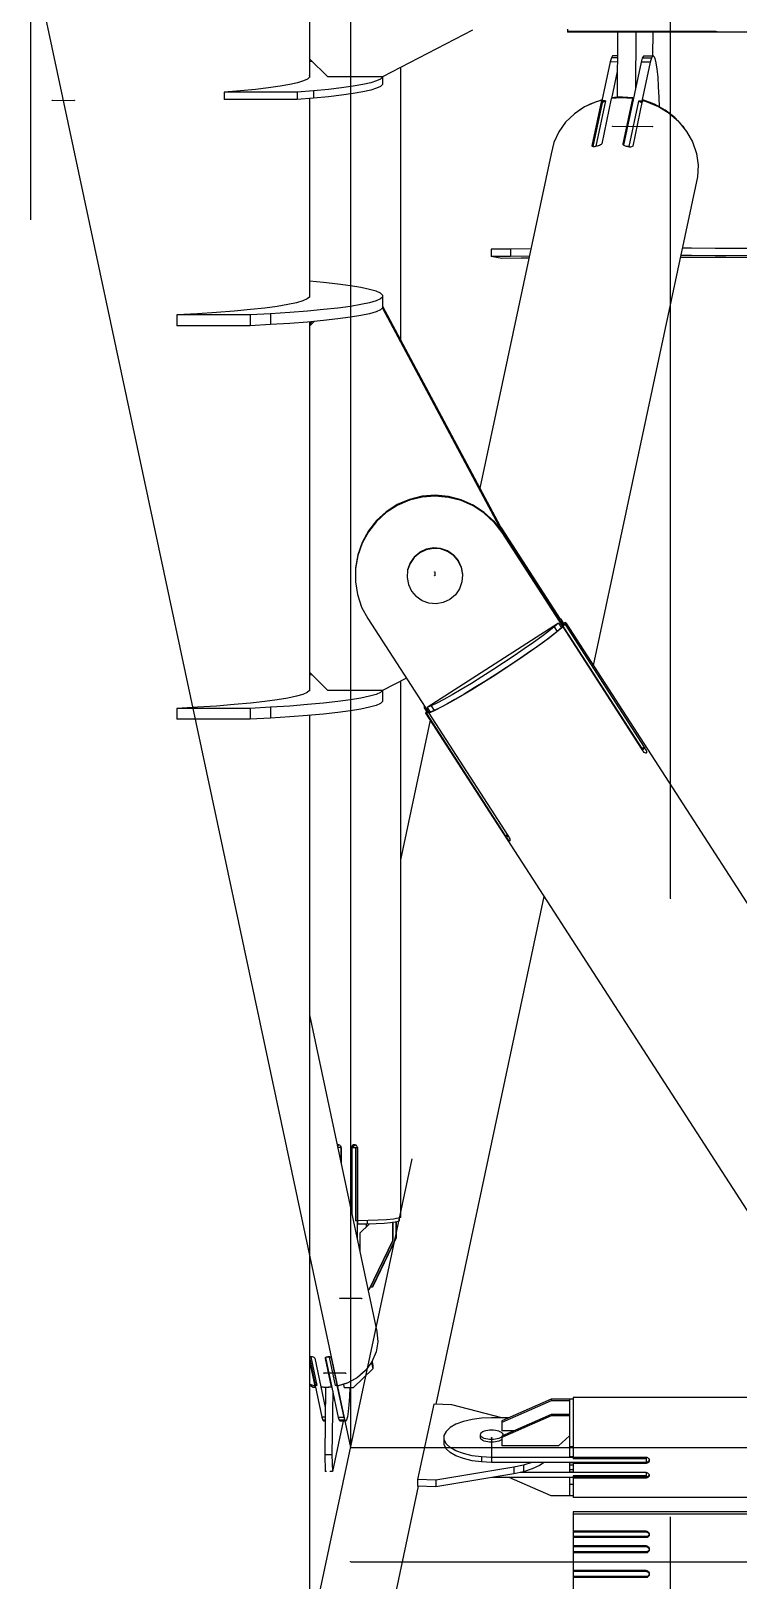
# Model space of a CAD drawing. Header units: millimetres. Extents: x 150209.93 to 150215.05, y 136675.65 to 136679.93.
# Drawn here: x 150211.2963 to 150211.335, y 136677.2135 to 136677.2983 of the extents above; entities that cross this region are included whole.
import ezdxf

# ---------------------------------------------------------------- set-up
doc = ezdxf.new("R2010")
doc.units = ezdxf.units.MM
doc.header["$LTSCALE"] = 0.25
for name, pattern in [('CENTER', [50.8, 31.75, -6.35, 6.35, -6.35]), ('XKITLINE00', [0]), ('XKITLINE02', [4, 2, -2]), ('XKITLINE03', [6, 3, -1, 1, -1])]:
    doc.linetypes.add(name, pattern=pattern)

# ---------------------------------------------------------------- blocks, each defined once
blk = doc.blocks.new('çatıı')
at = {"color": 8, "linetype": 'CENTER'}
for p, q in [((11840, 7286.23), (11840, 8951.04)), ((12015, 8100.54), (12015, 8908.22)), ((11927.5, 7950.27), (11927.5, 8770.27)), ((11840, 7540.27), (12015, 8360.27)), ((11927.5, 7950.27), (11840, 8360.27)), ((12370, 7540.27), (11840, 8360.27)), ((11845.86, 8318.83), (11851.83, 8318.79)), ((11999.15, 8311.73), (12010.1, 8311.66)), ((11950.5, 8189.82), (11950.5, 8188.8)), ((12015, 6431.43), (12015, 8100.54)), ((11930.48, 7991.02), (11924.51, 7991.06)), ((11926.14, 7970.58), (11920.17, 7970.62)), ((11927.5, 7950.27), (12282.5, 7950.27)), ((11966.03, 7953), (11966.03, 7947.54))]:
    blk.add_line(p, q, dxfattribs=at)
at = {"color": 8, "linetype": 'XKITLINE00'}
for p, q in [((11916.2, 8390.02), (11916.2, 8330.21)), ((11960.8, 8337.99), (11936.2, 8325.23)), ((11986.8, 8338.25), (11986.8, 8337.65)), ((12026.8, 8337.65), (11986.8, 8337.65)), ((11986.8, 8337.65), (11986.8, 8337.52)), ((11986.8, 8337.52), (11986.8, 8337.5)), ((12026.8, 8337.52), (11986.8, 8337.52)), ((11986.8, 8337.52), (11986.8, 8337.5)), ((12223.2, 8337.5), (11986.8, 8337.5)), ((12000.54, 8337.52), (12000.4, 8319.65)), ((12005.52, 8337.52), (12005.39, 8321.78)), ((12010.15, 8337.52), (12010.09, 8330.9)), ((12027.11, 8337.64), (12026.8, 8337.65)), ((12026.8, 8337.65), (12026.8, 8337.52)), ((12027.11, 8337.52), (12026.8, 8337.52)), ((12027.39, 8337.62), (12027.11, 8337.64)), ((12027.11, 8337.64), (12027.11, 8337.52)), ((12027.39, 8337.52), (12027.11, 8337.52)), ((12027.63, 8337.58), (12027.39, 8337.62)), ((12027.63, 8337.52), (12027.39, 8337.52)), ((12027.8, 8337.53), (12027.63, 8337.58)), ((12027.8, 8337.52), (12027.63, 8337.52)), ((11916.2, 8330.21), (11916.2, 8325.1)), ((11921.2, 8325.23), (11916.2, 8330.21)), ((11917.03, 8329.37), (11916.2, 8329.44)), ((11941.09, 8327.76), (11941.09, 8253.37)), ((11998.52, 8329.31), (11996.25, 8318.65)), ((11998.83, 8330.43), (11998.52, 8329.31)), ((12000.48, 8329.3), (11998.52, 8329.31)), ((11999.14, 8330.98), (11998.83, 8330.43)), ((12000.49, 8330.42), (11998.83, 8330.43)), ((12000.49, 8330.97), (11999.14, 8330.98)), ((12006.99, 8329.25), (12002.15, 8306.57)), ((12007.29, 8330.37), (12006.99, 8329.25)), ((12009.47, 8329.23), (12006.99, 8329.25)), ((12009.47, 8329.23), (12007.2, 8318.57)), ((12007.61, 8330.92), (12007.29, 8330.37)), ((12009.78, 8330.35), (12007.29, 8330.37)), ((12010.09, 8330.9), (12007.61, 8330.92)), ((12009.78, 8330.35), (12009.47, 8329.23)), ((12010.09, 8330.9), (12009.78, 8330.35)), ((12010.41, 8330.87), (12010.09, 8330.9)), ((12010.41, 8330.87), (12010.72, 8330.25)), ((12010.72, 8330.25), (12011, 8329.07)), ((12011, 8329.07), (12011.26, 8327.35)), ((12011.26, 8327.35), (12011.49, 8325.16)), ((11908.16, 8322.68), (11905.01, 8322.24)), ((11910.81, 8323.15), (11908.16, 8322.68)), ((11912.96, 8323.63), (11910.81, 8323.15)), ((11914.59, 8324.12), (11912.96, 8323.63)), ((11915.68, 8324.62), (11914.59, 8324.12)), ((11916.23, 8325.13), (11915.68, 8324.62)), ((11916.23, 8325.64), (11916.2, 8325.67)), ((11916.23, 8325.64), (11916.23, 8325.13)), ((11936.2, 8325.23), (11921.2, 8325.23)), ((11928.16, 8322.68), (11925.01, 8322.24)), ((11930.81, 8323.15), (11928.16, 8322.68)), ((11932.96, 8323.63), (11930.81, 8323.15)), ((11934.59, 8324.12), (11932.96, 8323.63)), ((11935.68, 8324.62), (11934.59, 8324.12)), ((11936.23, 8325.13), (11935.68, 8324.62)), ((11936.23, 8323.13), (11935.68, 8322.63)), ((11936.23, 8325.24), (11936.23, 8323.13)), ((12000.45, 8326.68), (11998.88, 8319.31)), ((12011.49, 8325.16), (12011.67, 8322.57)), ((11897.34, 8321.42), (11892.88, 8321.05)), ((11892.88, 8321.05), (11892.88, 8319.06)), ((11912.88, 8321.05), (11892.88, 8321.05)), ((11912.88, 8319.06), (11892.88, 8319.06)), ((11901.4, 8321.81), (11897.34, 8321.42)), ((11905.01, 8322.24), (11901.4, 8321.81)), ((11917.34, 8321.42), (11912.88, 8321.05)), ((11912.88, 8321.05), (11912.88, 8319.06)), ((11917.34, 8319.42), (11912.88, 8319.06)), ((11916.2, 8319.33), (11916.2, 8264.99)), ((11921.4, 8321.81), (11917.34, 8321.42)), ((11917.34, 8321.42), (11917.34, 8319.42)), ((11921.4, 8319.82), (11917.34, 8319.42)), ((11925.01, 8322.24), (11921.4, 8321.81)), ((11925.01, 8320.24), (11921.4, 8319.82)), ((11928.16, 8320.69), (11925.01, 8320.24)), ((11930.81, 8321.15), (11928.16, 8320.69)), ((11932.96, 8321.63), (11930.81, 8321.15)), ((11934.59, 8322.13), (11932.96, 8321.63)), ((11935.68, 8322.63), (11934.59, 8322.13)), ((11996.29, 8318.99), (11993.19, 8317.89)), ((11996.14, 8318.77), (11993.5, 8306.37)), ((11997.21, 8318.64), (11994.56, 8306.24)), ((11996.14, 8318.77), (11994.62, 8318.39)), ((11996.14, 8318.77), (11996.18, 8317.87)), ((11996.29, 8318.99), (11996.16, 8318.37)), ((11998.81, 8319.3), (11996.17, 8306.9)), ((11997.21, 8318.64), (11996.25, 8318.65)), ((11996.25, 8318.65), (11996.27, 8318.14)), ((11997.21, 8318.64), (11996.27, 8318.14)), ((11996.29, 8318.99), (11996.29, 8318.87)), ((12001.47, 8319.52), (11998.81, 8319.3)), ((11998.96, 8319.51), (11998.92, 8319.31)), ((12000.39, 8319.65), (11998.96, 8319.51)), ((12000.39, 8319.65), (12000.35, 8319.43)), ((12001.84, 8319.69), (12000.39, 8319.65)), ((12004.59, 8319.28), (12001.47, 8319.52)), ((12003.29, 8319.63), (12001.84, 8319.69)), ((12004.59, 8319.28), (12001.94, 8306.89)), ((12004.62, 8318.42), (12002.1, 8306.62)), ((12003.29, 8319.63), (12003.24, 8319.39)), ((12004.73, 8319.47), (12003.29, 8319.63)), ((12006.24, 8318.58), (12003.59, 8306.18)), ((12004.59, 8319.28), (12004.62, 8318.42)), ((12004.73, 8319.47), (12004.6, 8318.85)), ((12004.6, 8318.85), (12004.63, 8318.19)), ((12007.29, 8318.7), (12004.65, 8306.3)), ((12004.73, 8319.47), (12004.76, 8318.81)), ((12007.2, 8318.57), (12006.24, 8318.58)), ((12007.16, 8318.09), (12006.24, 8318.58)), ((12007.2, 8318.57), (12007.21, 8318.3)), ((12008.44, 8318.43), (12007.29, 8318.7)), ((12007.44, 8318.91), (12007.39, 8318.68)), ((12010.62, 8317.77), (12007.44, 8318.91)), ((12011.69, 8317.08), (12008.44, 8318.43)), ((12011.67, 8322.57), (12011.81, 8319.63)), ((12011.81, 8319.63), (12011.87, 8317.08)), ((11988.69, 8315.16), (11986.31, 8312.87)), ((11991.49, 8317.01), (11988.69, 8315.16)), ((11990.36, 8316.31), (11990.05, 8316.06)), ((11990.79, 8316.55), (11990.36, 8316.31)), ((11994.62, 8318.39), (11991.49, 8317.01)), ((11993.19, 8317.89), (11992.12, 8317.29)), ((11993.19, 8317.89), (11993.16, 8317.75)), ((11996.18, 8317.87), (11993.68, 8306.16)), ((11996.27, 8318.14), (11993.71, 8306.15)), ((11996.16, 8318.37), (11996.18, 8317.74)), ((12010.62, 8317.77), (12010.57, 8317.54)), ((12013.56, 8316.15), (12010.62, 8317.77)), ((12014.67, 8315.24), (12011.69, 8317.08)), ((12016.18, 8314.12), (12013.56, 8316.15)), ((12017.26, 8312.96), (12014.67, 8315.24)), ((11984.42, 8310.23), (11983.07, 8307.3)), ((11986.31, 8312.87), (11984.42, 8310.23)), ((12016.18, 8314.12), (12017.16, 8313.05)), ((12017.26, 8312.96), (12019.41, 8310.33)), ((12017.41, 8312.78), (12018.4, 8311.71)), ((12018.4, 8311.71), (12018.86, 8311.01)), ((12019.41, 8310.33), (12021.04, 8307.42)), ((11983.07, 8307.3), (11982.31, 8304.19)), ((11993.5, 8306.37), (11993.54, 8306.24)), ((11993.68, 8306.15), (11993.54, 8306.24)), ((11993.91, 8306.1), (11993.68, 8306.15)), ((11994.2, 8306.1), (11993.91, 8306.1)), ((11994.54, 8306.15), (11994.2, 8306.1)), ((11994.56, 8306.24), (11994.33, 8306.12)), ((11994.9, 8306.24), (11994.54, 8306.15)), ((11994.91, 8306.24), (11994.56, 8306.24)), ((11995.23, 8306.36), (11994.9, 8306.24)), ((11995.26, 8306.37), (11995.23, 8306.36)), ((11995.59, 8306.47), (11995.26, 8306.37)), ((11995.86, 8306.6), (11995.59, 8306.47)), ((11996.06, 8306.75), (11995.86, 8306.6)), ((11996.17, 8306.9), (11996.06, 8306.75)), ((12001.94, 8306.89), (12001.99, 8306.73)), ((12001.99, 8306.73), (12002.13, 8306.59)), ((12002.28, 8306.5), (12002.13, 8306.59)), ((12002.36, 8306.44), (12002.28, 8306.5)), ((12002.65, 8306.29), (12002.36, 8306.44)), ((12003, 8306.16), (12002.65, 8306.29)), ((12003.59, 8306.18), (12002.93, 8306.19)), ((12003.37, 8306.07), (12003, 8306.16)), ((12003.73, 8306.03), (12003.37, 8306.07)), ((12003.88, 8306.03), (12003.59, 8306.18)), ((12004.06, 8306.03), (12003.73, 8306.03)), ((12004.34, 8306.08), (12004.06, 8306.03)), ((12004.54, 8306.18), (12004.34, 8306.08)), ((12004.65, 8306.3), (12004.54, 8306.18)), ((12021.04, 8307.42), (12022.1, 8304.31)), ((11982.31, 8304.19), (11962.79, 8212.76)), ((12022.1, 8304.31), (12022.55, 8301.1)), ((12022.4, 8297.89), (11993.88, 8164.25)), ((12022.55, 8301.1), (12022.4, 8297.89)), ((11971.23, 8278.14), (11965.92, 8278.08)), ((11965.92, 8278.08), (11965.92, 8276.08)), ((11971.23, 8276.14), (11965.92, 8276.08)), ((11968.84, 8275.56), (11965.92, 8276.08)), ((11976.76, 8278.19), (11971.23, 8278.14)), ((11971.23, 8278.14), (11971.23, 8276.14)), ((11976.33, 8276.19), (11971.23, 8276.14)), ((12020.78, 8276.34), (12017.8, 8276.34)), ((12020.78, 8278.34), (12018.23, 8278.34)), ((12027.18, 8278.32), (12020.78, 8278.34)), ((12027.18, 8276.32), (12020.78, 8276.34)), ((12033.47, 8278.29), (12027.18, 8278.32)), ((12033.47, 8276.29), (12027.18, 8276.32)), ((12039.6, 8278.26), (12033.47, 8278.29)), ((12039.6, 8276.26), (12033.47, 8276.29)), ((11974.16, 8275.62), (11968.84, 8275.56)), ((11976.21, 8275.64), (11974.16, 8275.62)), ((12023.71, 8275.82), (12017.69, 8275.83)), ((12030.11, 8275.8), (12023.71, 8275.82)), ((12036.39, 8275.77), (12030.11, 8275.8)), ((11920.04, 8268.99), (11916.2, 8269.34)), ((11923.97, 8268.55), (11920.04, 8268.99)), ((11927.4, 8268.09), (11923.97, 8268.55)), ((11930.3, 8267.61), (11927.4, 8268.09)), ((11932.65, 8267.11), (11930.3, 8267.61)), ((11912.65, 8263.44), (11910.3, 8262.94)), ((11914.43, 8263.95), (11912.65, 8263.44)), ((11915.62, 8264.48), (11914.43, 8263.95)), ((11916.22, 8265.01), (11915.62, 8264.48)), ((11916.22, 8265.54), (11916.2, 8265.56)), ((11916.22, 8265.54), (11916.22, 8265.01)), ((11932.65, 8263.44), (11930.3, 8262.94)), ((11934.43, 8266.6), (11932.65, 8267.11)), ((11934.43, 8263.95), (11932.65, 8263.44)), ((11935.62, 8266.07), (11934.43, 8266.6)), ((11935.62, 8264.48), (11934.43, 8263.95)), ((11936.22, 8265.54), (11935.62, 8266.07)), ((11936.22, 8265.01), (11935.62, 8264.48)), ((11936.22, 8265.54), (11936.22, 8262.02)), ((11885.55, 8260.45), (11879.95, 8260.15)), ((11879.95, 8260.15), (11879.95, 8257.16)), ((11899.95, 8260.15), (11879.95, 8260.15)), ((11890.79, 8260.79), (11885.55, 8260.45)), ((11895.63, 8261.16), (11890.79, 8260.79)), ((11900.04, 8261.57), (11895.63, 8261.16)), ((11905.55, 8260.45), (11899.95, 8260.15)), ((11899.95, 8260.15), (11899.95, 8257.16)), ((11903.97, 8262), (11900.04, 8261.57)), ((11907.4, 8262.46), (11903.97, 8262)), ((11910.79, 8260.79), (11905.55, 8260.45)), ((11905.55, 8260.45), (11905.55, 8257.46)), ((11910.3, 8262.94), (11907.4, 8262.46)), ((11915.63, 8261.16), (11910.79, 8260.79)), ((11920.04, 8261.57), (11915.63, 8261.16)), ((11923.97, 8262), (11920.04, 8261.57)), ((11927.4, 8262.46), (11923.97, 8262)), ((11927.4, 8259.47), (11923.97, 8259.01)), ((11930.3, 8262.94), (11927.4, 8262.46)), ((11930.3, 8259.95), (11927.4, 8259.47)), ((11932.65, 8260.45), (11930.3, 8259.95)), ((11934.43, 8260.96), (11932.65, 8260.45)), ((11935.62, 8261.49), (11934.43, 8260.96)), ((11936.22, 8262.02), (11935.62, 8261.49)), ((11936.22, 8262.47), (11969.73, 8199.77)), ((11936.22, 8262), (11969.43, 8199.86)), ((11899.95, 8257.16), (11879.95, 8257.16)), ((11905.55, 8257.46), (11899.95, 8257.16)), ((11910.79, 8257.8), (11905.55, 8257.46)), ((11915.63, 8258.17), (11910.79, 8257.8)), ((11920.04, 8258.57), (11915.63, 8258.17)), ((11917.47, 8258.34), (11916.2, 8257.06)), ((11916.95, 8258.29), (11916.2, 8257.54)), ((11916.2, 8258.22), (11916.2, 8257.3)), ((11916.2, 8257.3), (11916.2, 8257.06)), ((11916.2, 8257.06), (11916.2, 8162.36)), ((11923.97, 8259.01), (11920.04, 8258.57)), ((11943.55, 8209.64), (11940.24, 8208.21)), ((11943.55, 8209.4), (11940.24, 8207.98)), ((11947.04, 8210.49), (11943.55, 8209.64)), ((11947.04, 8210.26), (11943.55, 8209.4)), ((11950.63, 8210.77), (11947.04, 8210.49)), ((11950.63, 8210.53), (11947.04, 8210.26)), ((11954.22, 8210.45), (11950.63, 8210.77)), ((11954.22, 8210.21), (11950.63, 8210.53)), ((11957.7, 8209.55), (11954.22, 8210.45)), ((11957.7, 8209.31), (11954.22, 8210.21)), ((11960.99, 8208.08), (11957.7, 8209.55)), ((11960.99, 8207.85), (11957.7, 8209.31)), ((11937.21, 8206.27), (11934.55, 8203.86)), ((11937.21, 8206.03), (11934.55, 8203.62)), ((11940.24, 8208.21), (11937.21, 8206.27)), ((11940.24, 8207.98), (11937.21, 8206.03)), ((11963.99, 8206.1), (11960.99, 8208.08)), ((11963.99, 8205.87), (11960.99, 8207.85)), ((11966.63, 8203.65), (11963.99, 8206.1)), ((11966.63, 8203.42), (11963.99, 8205.87)), ((11932.32, 8201.04), (11930.59, 8197.89)), ((11932.32, 8200.8), (11930.59, 8197.66)), ((11934.55, 8203.86), (11932.32, 8201.04)), ((11934.55, 8203.62), (11932.32, 8200.8)), ((11966.63, 8203.65), (11966.63, 8203.42)), ((11966.63, 8203.65), (11968.82, 8200.81)), ((11966.63, 8203.42), (11968.82, 8200.57)), ((11968.62, 8201.86), (11968.82, 8201.6)), ((11968.82, 8201.6), (11984.8, 8176.87)), ((11968.82, 8201.6), (11968.82, 8201.48)), ((11968.82, 8200.81), (12007.17, 8141.48)), ((11968.82, 8200.81), (11968.82, 8200.57)), ((11968.82, 8200.57), (11985.5, 8174.76)), ((11969.19, 8200.79), (11984.69, 8176.81)), ((11969.73, 8199.77), (11970.24, 8198.62)), ((11969.73, 8199.77), (11969.73, 8199.39)), ((11930.59, 8197.89), (11929.4, 8194.5)), ((11930.59, 8197.66), (11929.4, 8194.27)), ((11948.17, 8196.01), (11946.38, 8195.17)), ((11948.17, 8195.95), (11946.38, 8195.11)), ((11948.17, 8195.95), (11946.38, 8195.11)), ((11948.17, 8195.89), (11946.38, 8195.04)), ((11950.12, 8196.37), (11948.17, 8196.01)), ((11950.12, 8196.3), (11948.17, 8195.95)), ((11950.12, 8196.3), (11948.17, 8195.95)), ((11950.12, 8196.24), (11948.17, 8195.89)), ((11952.1, 8196.21), (11950.12, 8196.37)), ((11952.1, 8196.14), (11950.12, 8196.3)), ((11952.1, 8196.14), (11950.12, 8196.3)), ((11952.1, 8196.08), (11950.12, 8196.24)), ((11953.97, 8195.54), (11952.1, 8196.21)), ((11953.97, 8195.48), (11952.1, 8196.14)), ((11953.97, 8195.48), (11952.1, 8196.14)), ((11953.97, 8195.41), (11952.1, 8196.08)), ((11955.6, 8194.41), (11953.97, 8195.54)), ((11929.4, 8194.5), (11928.78, 8190.97)), ((11929.4, 8194.27), (11928.78, 8190.73)), ((11943.74, 8192.26), (11943.07, 8190.4)), ((11943.74, 8192.2), (11943.07, 8190.34)), ((11943.74, 8192.2), (11943.07, 8190.34)), ((11943.74, 8192.14), (11943.07, 8190.28)), ((11944.87, 8193.89), (11943.74, 8192.26)), ((11944.87, 8193.83), (11943.74, 8192.2)), ((11944.87, 8193.83), (11943.74, 8192.2)), ((11944.87, 8193.76), (11943.74, 8192.14)), ((11946.38, 8195.17), (11944.87, 8193.89)), ((11946.38, 8195.11), (11944.87, 8193.83)), ((11946.38, 8195.11), (11944.87, 8193.83)), ((11946.38, 8195.04), (11944.87, 8193.76)), ((11946.38, 8195.17), (11946.38, 8195.11)), ((11946.38, 8195.11), (11946.38, 8195.04)), ((11955.6, 8194.35), (11953.97, 8195.48)), ((11955.6, 8194.35), (11953.97, 8195.48)), ((11955.6, 8194.29), (11953.97, 8195.41)), ((11955.6, 8194.41), (11956.88, 8192.9)), ((11955.6, 8194.35), (11956.88, 8192.84)), ((11955.6, 8194.35), (11956.88, 8192.84)), ((11955.6, 8194.29), (11956.88, 8192.78)), ((11956.88, 8192.9), (11956.88, 8192.84)), ((11956.88, 8192.9), (11957.73, 8191.12)), ((11956.88, 8192.84), (11957.73, 8191.05)), ((11956.88, 8192.84), (11957.73, 8191.05)), ((11956.88, 8192.84), (11956.88, 8192.78)), ((11956.88, 8192.78), (11957.73, 8190.99)), ((11928.78, 8190.73), (11928.76, 8187.14)), ((11928.76, 8187.14), (11929.33, 8183.6)), ((11943.07, 8190.28), (11942.9, 8188.3)), ((11942.9, 8188.3), (11943.26, 8186.36)), ((11957.92, 8187.07), (11957.25, 8185.21)), ((11957.73, 8191.12), (11958.09, 8189.17)), ((11957.73, 8191.05), (11958.09, 8189.11)), ((11957.73, 8191.05), (11958.09, 8189.11)), ((11957.73, 8190.99), (11958.09, 8189.04)), ((11958.09, 8189.04), (11957.92, 8187.07)), ((11929.33, 8183.6), (11930.48, 8180.2)), ((11943.26, 8186.36), (11944.11, 8184.57)), ((11944.11, 8184.57), (11945.39, 8183.06)), ((11947.02, 8181.94), (11945.39, 8183.06)), ((11956.13, 8183.58), (11954.61, 8182.31)), ((11957.25, 8185.21), (11956.13, 8183.58)), ((11930.48, 8180.2), (11932.17, 8177.03)), ((11948.89, 8181.27), (11947.02, 8181.94)), ((11950.87, 8181.11), (11948.89, 8181.27)), ((11952.82, 8181.46), (11950.87, 8181.11)), ((11954.61, 8182.31), (11952.82, 8181.46)), ((11932.17, 8177.03), (11948.85, 8151.22)), ((11984.31, 8175.77), (11948.42, 8152.71)), ((11983.21, 8174.8), (11981.68, 8173.58)), ((11984.31, 8175.77), (11983.21, 8174.8)), ((11983.21, 8174.8), (11984.02, 8173.54)), ((11985.23, 8174.48), (11983.81, 8173.29)), ((11985.13, 8174.51), (11984.02, 8173.54)), ((11984.31, 8175.77), (11985.13, 8174.51)), ((11984.93, 8176.95), (11984.44, 8176.64)), ((11984.93, 8176.42), (11984.69, 8176.26)), ((11985.1, 8176.93), (11984.93, 8176.95)), ((11985.1, 8176.66), (11984.93, 8176.42)), ((11984.93, 8176.42), (11985.75, 8175.16)), ((11985.1, 8176.93), (11985.15, 8176.83)), ((11985.15, 8176.83), (11985.1, 8176.66)), ((11985.1, 8176.66), (11985.91, 8175.4)), ((11985.5, 8174.76), (11985.12, 8174.52)), ((11985.5, 8174.75), (11985.13, 8174.51)), ((11985.5, 8174.75), (11985.23, 8174.48)), ((11986.14, 8175.41), (11985.5, 8175.01)), ((11985.75, 8175.16), (11985.5, 8175.01)), ((11985.5, 8174.86), (12007.17, 8141.34)), ((11985.5, 8174.86), (11985.5, 8174.76)), ((11985.5, 8174.75), (12007.17, 8141.23)), ((11985.91, 8175.4), (11985.75, 8175.16)), ((11986.14, 8175.95), (11985.84, 8175.76)), ((11985.97, 8175.57), (11985.91, 8175.4)), ((11986.39, 8175.84), (11986.14, 8175.95)), ((11986.39, 8175.84), (11986.14, 8175.41)), ((11986.14, 8175.41), (12007.8, 8141.89)), ((11986.39, 8175.84), (12262.02, 7749.39)), ((11977.52, 8170.5), (11974.98, 8168.73)), ((11979.77, 8172.13), (11977.52, 8170.5)), ((11980.58, 8170.88), (11978.33, 8169.25)), ((11981.89, 8171.8), (11979.52, 8170.05)), ((11981.68, 8173.58), (11979.77, 8172.13)), ((11982.5, 8172.32), (11980.58, 8170.88)), ((11983.81, 8173.29), (11981.89, 8171.8)), ((11984.02, 8173.54), (11982.5, 8172.32)), ((11972.24, 8166.86), (11969.34, 8164.93)), ((11973.75, 8166.03), (11970.51, 8163.87)), ((11974.98, 8168.73), (11972.24, 8166.86)), ((11975.8, 8167.47), (11973.05, 8165.6)), ((11976.78, 8168.11), (11973.75, 8166.03)), ((11978.33, 8169.25), (11975.8, 8167.47)), ((11979.52, 8170.05), (11976.78, 8168.11)), ((11916.2, 8162.36), (11916.2, 8157.32)), ((11921.2, 8157.37), (11916.2, 8162.36)), ((11916.95, 8161.6), (11916.2, 8161.67)), ((11966.37, 8163), (11963.39, 8161.11)), ((11967.18, 8161.7), (11963.84, 8159.59)), ((11967.18, 8161.74), (11964.21, 8159.85)), ((11969.34, 8164.93), (11966.37, 8163)), ((11970.51, 8163.87), (11967.18, 8161.7)), ((11970.15, 8163.67), (11967.18, 8161.74)), ((11973.05, 8165.6), (11970.15, 8163.67)), ((11916.22, 8157.88), (11916.2, 8157.9)), ((11916.22, 8157.88), (11916.22, 8157.34)), ((11936.2, 8157.37), (11921.2, 8157.37)), ((11942.72, 8160.7), (11936.2, 8157.37)), ((11936.22, 8157.39), (11936.22, 8154.35)), ((11941.09, 8159.87), (11941.09, 8013.19)), ((11957.75, 8157.66), (11955.21, 8156.18)), ((11960.61, 8157.59), (11957.57, 8155.77)), ((11960.5, 8159.32), (11957.75, 8157.66)), ((11961.31, 8158.06), (11958.56, 8156.4)), ((11963.39, 8161.11), (11960.5, 8159.32)), ((11963.84, 8159.59), (11960.61, 8157.59)), ((11964.21, 8159.85), (11961.31, 8158.06)), ((11895.63, 8153.5), (11890.79, 8153.12)), ((11900.04, 8153.9), (11895.63, 8153.5)), ((11903.97, 8154.33), (11900.04, 8153.9)), ((11907.4, 8154.79), (11903.97, 8154.33)), ((11910.3, 8155.28), (11907.4, 8154.79)), ((11912.65, 8155.78), (11910.3, 8155.28)), ((11915.63, 8153.5), (11910.79, 8153.12)), ((11914.43, 8156.29), (11912.65, 8155.78)), ((11915.62, 8156.81), (11914.43, 8156.29)), ((11916.22, 8157.34), (11915.62, 8156.81)), ((11920.04, 8153.9), (11915.63, 8153.5)), ((11923.97, 8154.33), (11920.04, 8153.9)), ((11927.4, 8154.79), (11923.97, 8154.33)), ((11930.3, 8155.28), (11927.4, 8154.79)), ((11932.65, 8155.78), (11930.3, 8155.28)), ((11934.43, 8156.29), (11932.65, 8155.78)), ((11934.43, 8153.3), (11932.65, 8152.78)), ((11935.62, 8156.81), (11934.43, 8156.29)), ((11935.62, 8153.82), (11934.43, 8153.3)), ((11936.22, 8157.34), (11935.62, 8156.81)), ((11936.22, 8154.35), (11935.62, 8153.82)), ((11949.52, 8153.16), (11948.42, 8152.71)), ((11951.05, 8153.9), (11949.52, 8153.16)), ((11949.52, 8153.16), (11950.33, 8151.9)), ((11952.96, 8154.92), (11951.05, 8153.9)), ((11953.77, 8153.66), (11951.86, 8152.64)), ((11954.83, 8154.19), (11952.46, 8152.89)), ((11955.21, 8156.18), (11952.96, 8154.92)), ((11956.03, 8154.92), (11953.77, 8153.66)), ((11957.57, 8155.77), (11954.83, 8154.19)), ((11958.56, 8156.4), (11956.03, 8154.92)), ((11885.55, 8152.79), (11879.95, 8152.49)), ((11879.95, 8152.49), (11879.95, 8149.5)), ((11899.95, 8152.49), (11879.95, 8152.49)), ((11899.95, 8149.5), (11879.95, 8149.5)), ((11890.79, 8153.12), (11885.55, 8152.79)), ((11905.55, 8152.79), (11899.95, 8152.49)), ((11899.95, 8152.49), (11899.95, 8149.5)), ((11905.55, 8149.8), (11899.95, 8149.5)), ((11910.79, 8153.12), (11905.55, 8152.79)), ((11905.55, 8152.79), (11905.55, 8149.8)), ((11910.79, 8150.13), (11905.55, 8149.8)), ((11915.63, 8150.51), (11910.79, 8150.13)), ((11920.04, 8150.91), (11915.63, 8150.51)), ((11916.2, 8150.56), (11916.2, 7576.88)), ((11923.97, 8151.34), (11920.04, 8150.91)), ((11927.4, 8151.8), (11923.97, 8151.34)), ((11930.3, 8152.28), (11927.4, 8151.8)), ((11932.65, 8152.78), (11930.3, 8152.28)), ((11949.23, 8149.21), (11941.09, 8111.04)), ((11947.63, 8152.86), (11947.58, 8152.69)), ((11947.58, 8152.69), (11947.63, 8152.59)), ((11947.71, 8152.98), (11947.63, 8152.86)), ((11947.63, 8152.59), (11948.44, 8151.33)), ((11947.8, 8152.56), (11947.63, 8152.59)), ((11947.93, 8152.65), (11947.8, 8152.56)), ((11947.8, 8152.56), (11948.61, 8151.31)), ((11948.22, 8151.59), (11947.97, 8151.16)), ((11947.97, 8151.16), (12223.6, 7724.71)), ((11948.22, 8151.06), (11947.97, 8151.16)), ((11948.26, 8151.62), (11948.22, 8151.59)), ((11948.74, 8151.39), (11948.22, 8151.06)), ((11948.22, 8151.06), (11969.89, 8117.54)), ((11948.42, 8152.71), (11949.23, 8151.45)), ((11948.61, 8151.31), (11948.44, 8151.33)), ((11948.74, 8151.39), (11948.61, 8151.31)), ((11949.22, 8151.46), (11948.85, 8151.22)), ((11949.23, 8151.45), (11948.85, 8151.21)), ((11949.13, 8151.29), (11948.85, 8151.21)), ((11948.85, 8151.21), (11970.52, 8117.69)), ((11950.54, 8151.92), (11949.13, 8151.29)), ((11950.33, 8151.9), (11949.23, 8151.45)), ((11951.86, 8152.64), (11950.33, 8151.9)), ((11952.46, 8152.89), (11950.54, 8151.92)), ((12007.17, 8141.34), (12007.12, 8141.3)), ((12007.8, 8141.89), (12007.17, 8141.49)), ((12007.17, 8141.48), (12007.17, 8141.34)), ((12007.17, 8141.23), (12007.38, 8140.92)), ((12008.01, 8141.56), (12007.27, 8141.09)), ((12007.38, 8140.92), (12007.61, 8140.65)), ((12007.83, 8140.43), (12007.61, 8140.65)), ((12007.8, 8141.89), (12008.01, 8141.56)), ((12008.04, 8140.28), (12007.83, 8140.43)), ((12008.01, 8141.56), (12008.19, 8141.25)), ((12008.19, 8141.25), (12008.35, 8140.95)), ((12008.35, 8140.95), (12008.41, 8140.81)), ((12008.41, 8140.81), (12008.44, 8140.69)), ((12008.46, 8140.46), (12008.43, 8140.3)), ((12008.44, 8140.69), (12008.46, 8140.46)), ((12008.21, 8140.21), (12008.04, 8140.28)), ((12008.34, 8140.21), (12008.21, 8140.21)), ((12008.43, 8140.3), (12008.34, 8140.21)), ((11970.4, 8117.87), (11969.89, 8117.54)), ((11969.89, 8117.54), (11970.1, 8117.21)), ((11970.1, 8117.21), (11970.3, 8116.91)), ((11970.61, 8117.54), (11970.12, 8117.23)), ((11970.3, 8116.91), (11970.49, 8116.64)), ((11970.49, 8116.64), (11970.58, 8116.51)), ((11970.52, 8117.69), (11970.72, 8117.37)), ((11970.67, 8116.42), (11970.58, 8116.51)), ((11970.84, 8116.3), (11970.67, 8116.42)), ((11970.72, 8117.37), (11970.88, 8117.06)), ((11970.98, 8116.24), (11970.84, 8116.3)), ((11970.88, 8117.06), (11971, 8116.78)), ((11971.06, 8116.27), (11970.98, 8116.24)), ((11971, 8116.78), (11971.08, 8116.54)), ((11971.1, 8116.37), (11971.06, 8116.27)), ((11971.08, 8116.54), (11971.1, 8116.37)), ((11980.38, 8101.01), (11950.75, 7962.16)), ((11916.2, 8068.62), (11934.68, 7982)), ((11924, 8033.14), (11923.77, 8033.1)), ((11924.28, 8033.08), (11923.85, 8032.75)), ((11924.78, 8032.31), (11923.94, 8032.31)), ((11924.26, 8033.09), (11924, 8033.14)), ((11924.5, 8032.97), (11924.26, 8033.09)), ((11924.5, 8032.97), (11924.68, 8032.78)), ((11924.68, 8032.78), (11924.8, 8032.54)), ((11924.83, 8032.35), (11924.78, 8032.31)), ((11924.78, 8032.31), (11924.78, 8028.41)), ((11924.8, 8032.54), (11924.84, 8032.28)), ((11924.84, 8032.28), (11924.84, 8028.11)), ((11927.67, 8032.52), (11927.63, 8032.26)), ((11927.68, 8032.3), (11927.63, 8032.26)), ((11927.63, 8032.26), (11927.63, 8015.05)), ((11927.79, 8032.76), (11927.67, 8032.52)), ((11927.73, 8032.56), (11927.67, 8032.52)), ((11927.73, 8032.56), (11927.68, 8032.3)), ((11927.68, 8032.3), (11927.68, 8014.79)), ((11927.85, 8032.8), (11927.73, 8032.56)), ((11928.77, 8033.06), (11927.76, 8032.29)), ((11928.81, 8032.28), (11927.76, 8032.29)), ((11927.76, 8032.29), (11927.76, 8014.41)), ((11927.98, 8032.94), (11927.79, 8032.76)), ((11928.01, 8032.96), (11927.85, 8032.8)), ((11928.22, 8033.06), (11927.98, 8032.94)), ((11928.48, 8033.11), (11928.22, 8033.06)), ((11928.75, 8033.07), (11928.48, 8033.11)), ((11928.99, 8032.95), (11928.75, 8033.07)), ((11929.28, 8032.29), (11928.81, 8032.28)), ((11928.81, 8032.28), (11928.81, 8012.33)), ((11929.18, 8032.76), (11928.99, 8032.95)), ((11929.18, 8032.76), (11929.28, 8032.52)), ((11929.28, 8032.52), (11929.34, 8032.26)), ((11929.32, 8032.33), (11929.28, 8032.29)), ((11929.28, 8032.29), (11929.28, 8012.35)), ((11929.34, 8032.26), (11929.34, 8012.31)), ((11929.28, 8012.35), (11928.81, 8012.33)), ((11929.26, 8012.33), (11928.81, 8012.33)), ((11929.28, 8012.35), (11929.26, 8012.33)), ((11929.26, 8012.33), (11929.26, 8007.41)), ((11932.24, 8012.36), (11929.34, 8012.31)), ((11929.38, 8012.31), (11929.38, 8011.34)), ((11932.01, 8011.39), (11929.38, 8011.34)), ((11932.51, 8011.41), (11929.97, 8008.88)), ((11931.71, 8011.39), (11931.71, 8010.61)), ((11932.01, 8012.36), (11932.01, 8011.39)), ((11934.46, 8011.48), (11932.01, 8011.39)), ((11934.97, 8012.46), (11932.24, 8012.36)), ((11936.61, 8011.6), (11934.46, 8011.48)), ((11937.33, 8012.6), (11934.97, 8012.46)), ((11938.38, 8011.75), (11936.61, 8011.6)), ((11939.19, 8012.78), (11937.33, 8012.6)), ((11938.91, 8011.81), (11938.38, 8011.75)), ((11938.93, 8011.81), (11938.91, 8011.81)), ((11939.69, 8011.92), (11938.93, 8011.82)), ((11938.93, 8011.82), (11938.93, 8011.81)), ((11938.93, 8011.81), (11938.93, 8006.83)), ((11939.02, 8011.83), (11939.02, 8006.9)), ((11940.46, 8012.98), (11939.19, 8012.78)), ((11940.49, 8012.1), (11939.69, 8011.92)), ((11939.86, 8011.96), (11939.86, 8007.54)), ((11939.96, 8011.98), (11939.96, 8007.62)), ((11941.09, 8013.19), (11940.46, 8012.98)), ((11940.74, 8012.3), (11940.49, 8012.1)), ((11940.74, 8013.08), (11940.74, 8012.3)), ((11929.97, 8008.88), (11929.97, 8004.08)), ((11938.93, 8006.83), (11932.46, 7993.41)), ((11939.02, 8006.9), (11932.55, 7993.48)), ((11939.86, 8007.54), (11933.39, 7994.12)), ((11939.96, 8007.62), (11933.49, 7994.19)), ((11939.02, 8006.9), (11938.93, 8006.83)), ((11939.96, 8007.62), (11939.86, 8007.54)), ((11932.46, 7993.41), (11932.25, 7993.41)), ((11932.55, 7993.48), (11932.46, 7993.41)), ((11933.39, 7994.12), (11932.86, 7994.13)), ((11933.49, 7994.19), (11933.39, 7994.12)), ((11934.68, 7982), (11934.89, 7979.2)), ((11934.42, 7976.41), (11933.29, 7973.76)), ((11934.89, 7979.2), (11934.42, 7976.41)), ((11916.28, 7975.1), (11916.2, 7975.07)), ((11916.2, 7974.87), (11917.77, 7967.49)), ((11916.2, 7974.61), (11917.68, 7967.66)), ((11916.2, 7973.9), (11917.65, 7967.08)), ((11916.5, 7975.12), (11916.28, 7975.1)), ((11916.54, 7975.05), (11916.43, 7975.11)), ((11916.76, 7975.11), (11916.5, 7975.12)), ((11916.54, 7975.05), (11918.21, 7967.25)), ((11917.07, 7975.05), (11916.54, 7975.05)), ((11917.02, 7975.06), (11916.76, 7975.11)), ((11917.27, 7974.99), (11917.02, 7975.06)), ((11917.47, 7974.89), (11917.27, 7974.99)), ((11917.61, 7974.79), (11917.47, 7974.89)), ((11917.61, 7974.79), (11917.67, 7974.68)), ((11917.67, 7974.68), (11919.33, 7966.88)), ((11920.48, 7974.77), (11920.46, 7974.66)), ((11920.46, 7974.66), (11922.12, 7966.86)), ((11920.58, 7974.87), (11920.48, 7974.77)), ((11920.56, 7974.85), (11922.15, 7967.41)), ((11920.75, 7974.96), (11920.58, 7974.87)), ((11920.6, 7974.89), (11924.09, 7958.53)), ((11920.98, 7975.03), (11920.75, 7974.96)), ((11921.62, 7975.02), (11920.93, 7975.02)), ((11921.24, 7975.08), (11920.98, 7975.03)), ((11921.5, 7975.09), (11921.24, 7975.08)), ((11921.75, 7975.06), (11921.5, 7975.09)), ((11921.71, 7975.06), (11921.62, 7975.02)), ((11921.62, 7975.02), (11923.28, 7967.22)), ((11921.95, 7975.01), (11921.75, 7975.06)), ((11922.07, 7974.92), (11921.95, 7975.01)), ((11922.16, 7974.84), (11922.07, 7974.92)), ((11922.16, 7974.84), (11923.82, 7967.04)), ((11933.52, 7971.81), (11928.17, 7966.59)), ((11931.57, 7971.39), (11929.32, 7969.41)), ((11931.04, 7970.92), (11930.94, 7970.81)), ((11933.29, 7973.76), (11931.57, 7971.39)), ((11933.14, 7973.55), (11933.52, 7971.81)), ((11933.32, 7973.83), (11933.56, 7972.73)), ((11933.56, 7972.73), (11933.52, 7971.81)), ((11917.65, 7967.08), (11916.2, 7967.57)), ((11917.22, 7966.66), (11916.2, 7967.38)), ((11917.68, 7967.66), (11917.65, 7967.08)), ((11917.75, 7967.07), (11917.65, 7967.1)), ((11917.69, 7967.88), (11917.67, 7967.46)), ((11917.67, 7967.46), (11917.75, 7967.07)), ((11917.76, 7967.25), (11917.75, 7967.07)), ((11917.77, 7967.49), (11917.76, 7967.25)), ((11918.21, 7967.25), (11917.76, 7967.25)), ((11917.76, 7967.25), (11919.61, 7958.56)), ((11918.21, 7967.25), (11917.77, 7967.49)), ((11920.72, 7966.73), (11919.33, 7966.88)), ((11919.33, 7966.88), (11920.53, 7961.26)), ((11919.41, 7966.87), (11919.43, 7966.78)), ((11920.12, 7966.73), (11919.43, 7966.78)), ((11920.11, 7966.79), (11920.12, 7966.73)), ((11920.82, 7966.7), (11920.12, 7966.73)), ((11920.59, 7966.71), (11920.37, 7948.26)), ((11922.12, 7966.86), (11920.72, 7966.73)), ((11921.52, 7966.72), (11920.82, 7966.7)), ((11921.5, 7966.8), (11921.52, 7966.72)), ((11922.22, 7966.76), (11921.52, 7966.72)), ((11922.15, 7967.41), (11922.12, 7966.86)), ((11922.16, 7967.61), (11922.14, 7967.15)), ((11922.14, 7967.15), (11922.22, 7966.76)), ((11922.24, 7967.22), (11922.22, 7966.76)), ((11923.74, 7967.45), (11923.28, 7967.22)), ((11923.73, 7967.21), (11923.28, 7967.22)), ((11923.74, 7967.42), (11923.73, 7967.21)), ((11923.73, 7967.21), (11925.59, 7958.52)), ((11926.68, 7967.93), (11923.82, 7967.04)), ((11923.91, 7967.07), (11923.92, 7967.02)), ((11926.51, 7967.84), (11923.92, 7967.02)), ((11925.48, 7967.51), (11925.68, 7966.61)), ((11926.5, 7967.88), (11926.51, 7967.84)), ((11928.89, 7969.12), (11926.51, 7967.84)), ((11929.32, 7969.41), (11926.68, 7967.93)), ((11929.08, 7969.28), (11928.89, 7969.12)), ((11930.94, 7970.81), (11930.38, 7970.34)), ((11917.88, 7966.66), (11917.22, 7966.66)), ((11922.57, 7965.66), (11922.36, 7948.24)), ((11928.17, 7966.59), (11925.68, 7966.61)), ((11927.17, 7964.24), (11927.01, 7961.99)), ((11927.28, 7966.6), (11927.17, 7964.24)), ((11927.38, 7966.59), (11927.25, 7965.96)), ((11982.33, 7963.48), (11968.83, 7957.56)), ((11982.33, 7963.06), (11968.83, 7957.15)), ((11987.33, 7963.48), (11982.33, 7963.48)), ((11982.33, 7963.48), (11982.33, 7963.06)), ((11987.33, 7963.06), (11982.33, 7963.06)), ((11987.33, 7963.48), (11987.33, 7963.46)), ((11988.33, 7963.48), (11987.33, 7963.48)), ((11987.33, 7963.46), (11987.33, 7963.43)), ((11987.33, 7963.43), (11987.33, 7958.93)), ((11988.33, 7963.92), (11988.33, 7947.58)), ((12041, 7963.92), (11988.33, 7963.92)), ((11920.5, 7958.55), (11919.61, 7958.56)), ((11919.61, 7958.56), (11919.85, 7957.76)), ((11925.59, 7958.52), (11924.09, 7958.53)), ((11924.09, 7958.53), (11924.33, 7957.73)), ((11925.59, 7958.52), (11925.83, 7957.72)), ((11926.58, 7958.71), (11926.33, 7957.82)), ((11926.81, 7960.12), (11926.58, 7958.71)), ((11927.01, 7961.99), (11926.81, 7960.12)), ((11950.21, 7962.18), (11945.8, 7941.53)), ((11955.19, 7961.99), (11950.21, 7962.18)), ((11968.84, 7958.44), (11955.19, 7961.99)), ((11963.31, 7958.32), (11960.71, 7957.97)), ((11966.03, 7958.44), (11963.31, 7958.32)), ((11970.84, 7958.44), (11966.03, 7958.44)), ((11982.33, 7959.33), (11968.83, 7953.41)), ((11982.33, 7958.91), (11968.83, 7953)), ((11987.33, 7959.33), (11982.33, 7959.33)), ((11982.33, 7959.33), (11982.33, 7958.91)), ((11987.33, 7958.91), (11982.33, 7958.91)), ((11987.33, 7958.93), (11987.33, 7958.91)), ((11987.33, 7958.91), (11987.33, 7958.89)), ((11987.33, 7958.89), (11987.33, 7953.15)), ((11920.49, 7957.75), (11919.85, 7957.76)), ((11920.11, 7957.52), (11919.85, 7957.76)), ((11920.48, 7957.52), (11920.11, 7957.52)), ((11925.45, 7957.49), (11922.53, 7943.69)), ((11925.83, 7957.72), (11924.33, 7957.73)), ((11924.59, 7957.49), (11924.33, 7957.73)), ((11926.08, 7957.48), (11924.59, 7957.49)), ((11926.08, 7957.48), (11925.83, 7957.72)), ((11926.33, 7957.82), (11926.08, 7957.48)), ((11953.58, 7954.68), (11953.01, 7953.57)), ((11954.69, 7955.72), (11953.58, 7954.68)), ((11956.3, 7956.64), (11954.69, 7955.72)), ((11958.33, 7957.4), (11956.3, 7956.64)), ((11960.71, 7957.97), (11958.33, 7957.4)), ((11963.12, 7954.17), (11962.98, 7953.96)), ((11963.35, 7954.38), (11963.12, 7954.17)), ((11963.66, 7954.56), (11963.35, 7954.38)), ((11964.04, 7954.72), (11963.66, 7954.56)), ((11964.48, 7954.85), (11964.04, 7954.72)), ((11964.97, 7954.94), (11964.48, 7954.85)), ((11965.5, 7955), (11964.97, 7954.94)), ((11966.03, 7955.02), (11965.5, 7955)), ((11966.57, 7955), (11966.03, 7955.02)), ((11967.1, 7954.94), (11966.57, 7955)), ((11967.58, 7954.85), (11967.1, 7954.94)), ((11968.03, 7954.72), (11967.58, 7954.85)), ((11968.41, 7954.56), (11968.03, 7954.72)), ((11968.72, 7954.38), (11968.41, 7954.56)), ((11968.95, 7954.17), (11968.72, 7954.38)), ((11968.83, 7957.56), (11968.83, 7954.87)), ((11972.16, 7954.87), (11968.83, 7954.87)), ((11968.95, 7954.17), (11969.09, 7953.96)), ((11953.01, 7953.57), (11953.01, 7951.07)), ((11953.01, 7952.44), (11953.58, 7951.32)), ((11953.01, 7951.07), (11953.58, 7949.96)), ((11954.69, 7950.29), (11953.58, 7951.32)), ((11954.69, 7948.92), (11953.58, 7949.96)), ((11956.3, 7949.37), (11954.69, 7950.29)), ((11962.98, 7953.96), (11962.93, 7953.73)), ((11962.93, 7953.73), (11962.93, 7953)), ((11962.93, 7953.73), (11962.98, 7953.51)), ((11962.93, 7953), (11962.98, 7952.78)), ((11962.98, 7953.51), (11963.12, 7953.29)), ((11962.98, 7952.78), (11963.12, 7952.56)), ((11963.35, 7953.09), (11963.12, 7953.29)), ((11963.35, 7952.36), (11963.12, 7952.56)), ((11963.66, 7952.91), (11963.35, 7953.09)), ((11963.66, 7952.18), (11963.35, 7952.36)), ((11964.04, 7952.75), (11963.66, 7952.91)), ((11964.04, 7952.02), (11963.66, 7952.18)), ((11964.48, 7952.62), (11964.04, 7952.75)), ((11964.48, 7951.89), (11964.04, 7952.02)), ((11964.97, 7952.52), (11964.48, 7952.62)), ((11964.97, 7951.8), (11964.48, 7951.89)), ((11965.5, 7952.47), (11964.97, 7952.52)), ((11965.5, 7951.74), (11964.97, 7951.8)), ((11966.03, 7952.45), (11965.5, 7952.47)), ((11966.03, 7951.72), (11965.5, 7951.74)), ((11966.57, 7952.47), (11966.03, 7952.45)), ((11966.03, 7952.45), (11966.03, 7951.72)), ((11966.57, 7951.74), (11966.03, 7951.72)), ((11967.1, 7952.52), (11966.57, 7952.47)), ((11967.1, 7951.8), (11966.57, 7951.74)), ((11967.58, 7952.62), (11967.1, 7952.52)), ((11967.58, 7951.89), (11967.1, 7951.8)), ((11968.03, 7952.75), (11967.58, 7952.62)), ((11968.03, 7952.02), (11967.58, 7951.89)), ((11968.41, 7952.91), (11968.03, 7952.75)), ((11968.41, 7952.18), (11968.03, 7952.02)), ((11968.72, 7953.09), (11968.41, 7952.91)), ((11968.72, 7952.36), (11968.41, 7952.18)), ((11968.83, 7953.19), (11968.72, 7953.09)), ((11968.83, 7952.46), (11968.72, 7952.36)), ((11968.83, 7953.41), (11968.83, 7950.72)), ((11984.33, 7950.72), (11968.83, 7950.72)), ((11969.09, 7953.96), (11969.13, 7953.73)), ((11969.13, 7953.73), (11969.09, 7953.52)), ((11969.13, 7953.73), (11969.13, 7953.54)), ((11987.33, 7953.45), (11984.33, 7950.72)), ((11987.33, 7953.15), (11987.33, 7947.75)), ((11988.33, 7950.46), (11987.33, 7950.46)), ((11922.36, 7948.24), (11920.37, 7948.26)), ((11920.37, 7948.26), (11920.53, 7943.7)), ((11922.36, 7948.24), (11922.53, 7943.69)), ((11956.3, 7948), (11954.69, 7948.92)), ((11958.33, 7948.61), (11956.3, 7949.37)), ((11958.33, 7947.24), (11956.3, 7948)), ((11960.71, 7948.04), (11958.33, 7948.61)), ((11960.71, 7946.67), (11958.33, 7947.24)), ((11963.31, 7947.69), (11960.71, 7948.04)), ((11963.31, 7946.32), (11960.71, 7946.67)), ((11966.03, 7947.57), (11963.31, 7947.69)), ((11963.31, 7947.69), (11963.31, 7946.32)), ((11966.03, 7946.21), (11963.31, 7946.32)), ((11988.33, 7947.57), (11966.03, 7947.57)), ((11966.03, 7947.57), (11966.03, 7946.21)), ((12008.33, 7946.21), (11966.03, 7946.21)), ((11977.05, 7946.21), (11974.78, 7945.48)), ((11980.4, 7946.21), (11979.12, 7945.33)), ((11988.33, 7947.75), (11987.33, 7947.75)), ((11987.33, 7946.21), (11987.33, 7944.78)), ((11988.33, 7946.08), (11987.33, 7946.08)), ((12008.33, 7947.58), (11988.33, 7947.58)), ((11988.33, 7947.57), (11988.33, 7947.16)), ((12008.33, 7947.16), (11988.33, 7947.16)), ((11988.33, 7946.21), (11988.33, 7946.08)), ((11988.33, 7946.2), (11988.33, 7943.4)), ((12008.33, 7945.95), (11988.33, 7945.95)), ((12008.6, 7947.52), (12008.33, 7947.58)), ((12008.33, 7947.58), (12008.33, 7946.21)), ((12008.6, 7946.24), (12008.33, 7946.2)), ((12008.33, 7946.21), (12008.33, 7946.2)), ((12008.33, 7946.2), (12008.33, 7945.95)), ((12008.6, 7945.99), (12008.33, 7945.95)), ((12008.83, 7947.42), (12008.6, 7947.52)), ((12008.83, 7946.36), (12008.6, 7946.24)), ((12008.6, 7946.24), (12008.6, 7945.99)), ((12008.83, 7946.11), (12008.6, 7945.99)), ((12009.02, 7947.24), (12008.83, 7947.42)), ((12009.02, 7946.54), (12008.83, 7946.36)), ((12009.02, 7946.29), (12008.83, 7946.11)), ((12009.02, 7947.24), (12009.14, 7947.02)), ((12009.14, 7946.76), (12009.02, 7946.54)), ((12009.14, 7946.51), (12009.02, 7946.29)), ((12009.14, 7947.02), (12009.18, 7946.76)), ((12009.16, 7946.89), (12009.14, 7946.76)), ((12009.18, 7946.76), (12009.14, 7946.51)), ((11920.86, 7943.7), (11920.53, 7943.7)), ((11922.53, 7943.69), (11921.82, 7943.69)), ((11950.78, 7941.35), (11945.8, 7941.53)), ((11945.8, 7941.53), (11945.8, 7939.71)), ((11972.12, 7944.91), (11950.78, 7941.35)), ((11972.12, 7943.09), (11950.78, 7939.53)), ((11950.78, 7941.35), (11950.78, 7939.53)), ((11988.33, 7942.11), (11966.25, 7942.11)), ((11982.33, 7937.07), (11970.84, 7942.11)), ((11974.78, 7945.48), (11972.12, 7944.91)), ((11972.12, 7944.91), (11972.12, 7943.09)), ((11974.78, 7943.66), (11972.12, 7943.09)), ((11988.33, 7943.48), (11973.92, 7943.48)), ((11974.78, 7945.48), (11974.78, 7943.66)), ((11977.14, 7944.41), (11974.78, 7943.66)), ((11979.12, 7945.33), (11977.14, 7944.41)), ((11988.33, 7945.42), (11987.33, 7945.42)), ((11987.33, 7944.78), (11987.33, 7943.54)), ((11988.33, 7944.15), (11987.33, 7944.15)), ((11988.33, 7943.54), (11987.33, 7943.54)), ((11987.33, 7942.11), (11987.33, 7938.62)), ((12008.33, 7943.4), (11988.33, 7943.4)), ((12008.33, 7942.52), (11988.33, 7942.52)), ((11988.33, 7942.52), (11988.33, 7942.11)), ((12008.33, 7942.22), (11988.33, 7942.22)), ((12008.33, 7942.2), (11988.33, 7942.2)), ((11988.33, 7942.11), (11988.33, 7941.94)), ((12008.33, 7941.94), (11988.33, 7941.94)), ((11988.33, 7941.94), (11988.33, 7936.63)), ((12008.6, 7943.37), (12008.33, 7943.4)), ((12008.33, 7943.4), (12008.33, 7942.22)), ((12008.6, 7942.24), (12008.33, 7942.2)), ((12008.33, 7942.2), (12008.33, 7941.94)), ((12008.6, 7941.99), (12008.33, 7941.94)), ((12008.83, 7943.26), (12008.6, 7943.37)), ((12008.83, 7942.33), (12008.6, 7942.24)), ((12008.83, 7942.08), (12008.6, 7941.99)), ((12009.02, 7943.1), (12008.83, 7943.26)), ((12008.87, 7942.35), (12008.83, 7942.33)), ((12009.02, 7942.24), (12008.85, 7942.09)), ((12009.02, 7942.49), (12008.87, 7942.35)), ((12009.02, 7943.1), (12009.14, 7942.9)), ((12009.14, 7942.69), (12009.02, 7942.49)), ((12009.14, 7942.44), (12009.02, 7942.24)), ((12009.14, 7942.9), (12009.18, 7942.67)), ((12009.16, 7942.79), (12009.14, 7942.69)), ((12009.18, 7942.67), (12009.14, 7942.44)), ((11945.96, 7939.71), (11916.2, 7800.24)), ((11950.78, 7939.53), (11945.8, 7939.71)), ((11987.33, 7937.07), (11982.33, 7937.07)), ((11988.33, 7940.15), (11987.33, 7940.15)), ((11987.33, 7938.62), (11987.33, 7937.07)), ((11988.33, 7937.07), (11987.33, 7937.07)), ((12041, 7936.63), (11988.33, 7936.63))]:
    blk.add_line(p, q, dxfattribs=at)
at = {"color": 7, "linetype": 'XKITLINE00'}
for p, q in [((11988.33, 7932.67), (11988.33, 7916.33)), ((12036.3, 7932.67), (11988.33, 7932.67)), ((12008.33, 7916.33), (11988.33, 7916.33)), ((12008.6, 7916.27), (12008.33, 7916.33)), ((12008.83, 7916.17), (12008.6, 7916.27)), ((12009.02, 7915.99), (12008.83, 7916.17)), ((12009.02, 7915.99), (12009.14, 7915.77)), ((11988.33, 7914.95), (11988.33, 7912.15)), ((12008.33, 7914.7), (11988.33, 7914.7)), ((12008.6, 7914.99), (12008.33, 7914.95)), ((12008.33, 7914.95), (12008.33, 7914.7)), ((12008.6, 7914.74), (12008.33, 7914.7)), ((12008.83, 7915.11), (12008.6, 7914.99)), ((12008.6, 7914.99), (12008.6, 7914.74)), ((12008.83, 7914.86), (12008.6, 7914.74)), ((12009.02, 7915.29), (12008.83, 7915.11)), ((12009.02, 7915.04), (12008.83, 7914.86)), ((12009.14, 7915.51), (12009.02, 7915.29)), ((12009.14, 7915.26), (12009.02, 7915.04)), ((12009.14, 7915.77), (12009.18, 7915.51)), ((12009.16, 7915.64), (12009.14, 7915.51)), ((12009.18, 7915.51), (12009.14, 7915.26))]:
    blk.add_line(p, q, dxfattribs=at)
at = {"color": 116, "linetype": 'XKITLINE02', "true_color": 0x136734}
for p, q in [((11988.33, 7932.07), (11988.33, 7926.83)), ((12221.66, 7932.07), (11988.33, 7932.07)), ((12008.33, 7927.36), (11988.33, 7927.36)), ((12008.33, 7927.09), (11988.33, 7927.09)), ((11988.33, 7926.83), (11988.33, 7919.31)), ((12008.33, 7925.9), (11988.33, 7925.9)), ((12008.33, 7925.65), (11988.33, 7925.65)), ((12008.33, 7927.36), (12008.33, 7927.09)), ((12008.6, 7927.31), (12008.33, 7927.36)), ((12008.6, 7927.06), (12008.33, 7927.09)), ((12008.6, 7925.93), (12008.33, 7925.9)), ((12008.33, 7925.9), (12008.33, 7925.65)), ((12008.6, 7925.68), (12008.33, 7925.65)), ((12008.83, 7927.22), (12008.6, 7927.31)), ((12008.83, 7926.97), (12008.6, 7927.06)), ((12008.83, 7926.04), (12008.6, 7925.93)), ((12008.6, 7925.93), (12008.6, 7925.68)), ((12008.83, 7925.79), (12008.6, 7925.68)), ((12009.02, 7927.06), (12008.83, 7927.22)), ((12008.87, 7926.94), (12008.83, 7926.97)), ((12009.02, 7926.2), (12008.83, 7926.04)), ((12009.02, 7925.95), (12008.83, 7925.79)), ((12009.02, 7926.81), (12008.87, 7926.94)), ((12009.02, 7927.06), (12009.14, 7926.86)), ((12009.02, 7926.81), (12009.14, 7926.61)), ((12009.14, 7926.4), (12009.02, 7926.2)), ((12009.14, 7926.15), (12009.02, 7925.95)), ((12009.14, 7926.86), (12009.18, 7926.63)), ((12009.18, 7926.63), (12009.14, 7926.4)), ((12009.14, 7926.61), (12009.18, 7926.38)), ((12009.18, 7926.38), (12009.14, 7926.15)), ((12009.18, 7926.63), (12009.18, 7926.38)), ((12008.33, 7923.35), (11988.33, 7923.35)), ((12008.33, 7923.1), (11988.33, 7923.1)), ((12008.33, 7921.72), (11988.33, 7921.72)), ((12008.33, 7921.45), (11988.33, 7921.45)), ((12008.6, 7923.31), (12008.33, 7923.35)), ((12008.33, 7923.35), (12008.33, 7923.1)), ((12008.6, 7923.06), (12008.33, 7923.1)), ((12008.6, 7921.78), (12008.33, 7921.72)), ((12008.33, 7921.72), (12008.33, 7921.45)), ((12008.6, 7921.5), (12008.33, 7921.45)), ((12008.83, 7923.19), (12008.6, 7923.31)), ((12008.6, 7923.31), (12008.6, 7923.06)), ((12008.83, 7922.94), (12008.6, 7923.06)), ((12008.83, 7921.88), (12008.6, 7921.78)), ((12008.83, 7921.62), (12008.6, 7921.5)), ((12009.02, 7923.01), (12008.83, 7923.19)), ((12009.02, 7922.76), (12008.83, 7922.94)), ((12009.02, 7922.06), (12008.83, 7921.88)), ((12008.87, 7921.66), (12008.83, 7921.62)), ((12009.02, 7921.81), (12008.87, 7921.66)), ((12009.02, 7923.01), (12009.14, 7922.79)), ((12009.02, 7922.76), (12009.14, 7922.54)), ((12009.14, 7922.28), (12009.02, 7922.06)), ((12009.14, 7922.03), (12009.02, 7921.81)), ((12009.14, 7922.79), (12009.18, 7922.53)), ((12009.14, 7922.54), (12009.18, 7922.34)), ((12009.15, 7922.34), (12009.14, 7922.28)), ((12009.18, 7922.29), (12009.14, 7922.03)), ((12009.18, 7922.53), (12009.15, 7922.34)), ((12009.18, 7922.53), (12009.18, 7922.29)), ((12009.18, 7922.34), (12009.18, 7922.29)), ((12008.33, 7916.6), (11988.33, 7916.6)), ((11988.33, 7916.5), (11988.33, 7914.95)), ((11988.33, 7916.33), (11988.33, 7905.98)), ((12008.6, 7916.55), (12008.33, 7916.6)), ((12008.33, 7916.6), (12008.33, 7916.33)), ((12008.83, 7916.42), (12008.6, 7916.55)), ((12008.83, 7916.42), (12008.87, 7916.39)), ((12009.02, 7916.24), (12008.87, 7916.39)), ((12009.02, 7916.24), (12009.14, 7916.01)), ((12009.14, 7916.01), (12009.18, 7915.76)), ((12008.33, 7914.95), (11988.33, 7914.95)), ((12009.18, 7915.76), (12009.16, 7915.64)), ((12009.18, 7915.76), (12009.18, 7915.51))]:
    blk.add_line(p, q, dxfattribs=at)
at = {"color": 1, "linetype": 'XKITLINE03'}
blk.add_line((11927.5, 7919.02), (12282.5, 7919.02), dxfattribs=at)
at = {"color": 8, "linetype": 'XKITLINE00'}
for centre in [(11845.86, 8318.83), (11851.83, 8318.79), (11999.15, 8311.73), (12010.1, 8311.66), (11950.5, 8189.82), (11950.5, 8188.8), (12015, 8100.54), (12015, 8100.54), (11924.51, 7991.06), (11930.48, 7991.02), (11920.17, 7970.62), (11926.14, 7970.58), (11927.5, 7950.27), (11927.5, 7950.27), (11927.5, 7950.27), (11966.03, 7953), (11966.03, 7947.54)]:
    blk.add_circle(centre, 0.05, dxfattribs=at)
at = {"color": 1, "linetype": 'XKITLINE00'}
blk.add_circle((11927.5, 7919.02), 0.05, dxfattribs=at)

msp = doc.modelspace()

# ---------------------------------------------------------------- block references
at = {"xscale": 0.0002000170049888334, "yscale": 0.0002000170049888334, "zscale": 0.0002000170049888334}
msp.add_blockref('çatıı', (150208.928067, 136675.630592), dxfattribs=at)

doc.saveas('drawing.dxf')
